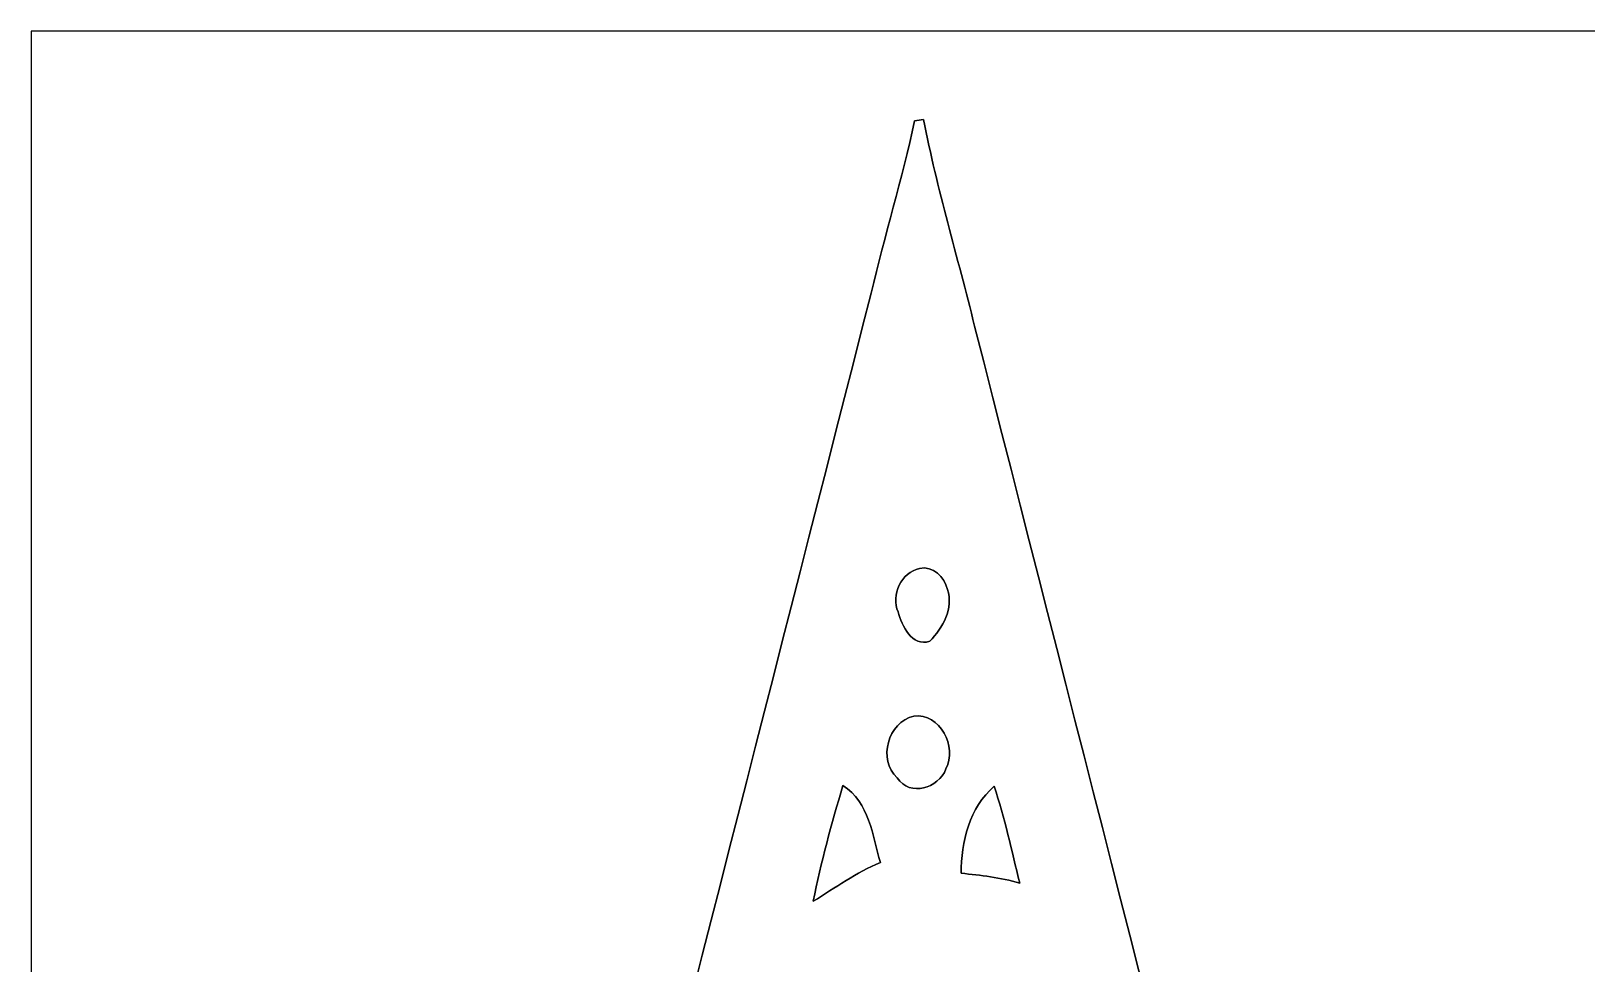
# Model space of a CAD drawing. Header units: centimetres. Extents: x -16.8 to 16.8, y -16.7 to 16.7.
# Drawn here: x -16.77 to 1.84, y 5.51 to 16.67 of the extents above; entities that cross this region are included whole.
import ezdxf

# ---------------------------------------------------------------- set-up
doc = ezdxf.new("R2010")
doc.units = ezdxf.units.CM
doc.header["$MEASUREMENT"] = 0
doc.layers.add('Layer 1', color=7, linetype='Continuous')

msp = doc.modelspace()

# ---------------------------------------------------------------- linework, layer by layer
at = {"layer": 'Layer 1', "color": 7}
for points, knots in [([(-16.77458, 16.66875), (-16.77458, 16.66875), (16.77458, 16.66875), (16.77458, 16.66875), (16.77458, 16.66875), (16.77458, 16.66875), (16.77458, -16.66875), (16.77458, -16.66875), (16.77458, -16.66875), (16.77458, -16.66875), (-16.77458, -16.66875), (-16.77458, -16.66875), (-16.77458, -16.66875), (-16.77458, -16.66875), (-16.77458, 16.66875), (-16.77458, 16.66875), (-16.77458, 16.66875), (-16.77458, 16.66875), (-16.77458, 16.66875), (-16.77458, 16.66875)], [0, 0, 0, 0, 0.16666667, 0.16666667, 0.16666667, 0.16666667, 0.33333333, 0.33333333, 0.33333333, 0.33333333, 0.5, 0.5, 0.5, 0.5, 0.66666667, 0.66666667, 0.66666667, 0.66666667, 1, 1, 1, 1]), ([(-6.20466, 15.59348), (-6.35529, 14.90133), (-6.56167, 14.22294), (-6.725, 13.53397), (-6.725, 13.53397), (-8.99019, 4.6415), (-11.26702, -4.2478), (-13.53044, -13.14062), (-13.53044, -13.14062), (-13.62781, -13.54667), (-13.73964, -13.95024), (-13.81478, -14.36158), (-13.81478, -14.36158), (-11.85016, -14.39122), (-9.88483, -14.37358), (-7.92021, -14.36793), (-7.92021, -14.36793), (-7.86059, -14.37146), (-7.80168, -14.38063), (-7.74241, -14.38945), (-7.74241, -14.38945), (-7.74418, -14.92285), (-7.74806, -15.45696), (-7.73218, -15.99071), (-7.73218, -15.99071), (-6.68126, -16.00306), (-5.63033, -16.00588), (-4.57976, -15.98754), (-4.57976, -15.98754), (-4.56424, -15.44214), (-4.57306, -14.89639), (-4.55718, -14.35135), (-4.55718, -14.35135), (-3.19758, -14.31996), (-1.83691, -14.36123), (-0.47731, -14.32948), (-0.47731, -14.32948), (0.18239, -14.29632), (0.84314, -14.31255), (1.50319, -14.29032), (1.50319, -14.29032), (-0.81915, -5.14526), (-3.16018, 3.99627), (-5.48711, 13.14062), (-5.48711, 13.14062), (-5.68784, 13.96541), (-5.9376, 14.77892), (-6.09706, 15.61289), (-6.09706, 15.61289), (-6.13304, 15.60654), (-6.16903, 15.60019), (-6.20466, 15.59348), (-6.20466, 15.59348), (-6.20466, 15.59348), (-6.20466, 15.59348), (-6.20466, 15.59348)], [0, 0, 0, 0, 0.06666667, 0.06666667, 0.06666667, 0.06666667, 0.13333333, 0.13333333, 0.13333333, 0.13333333, 0.2, 0.2, 0.2, 0.2, 0.26666667, 0.26666667, 0.26666667, 0.26666667, 0.33333333, 0.33333333, 0.33333333, 0.33333333, 0.4, 0.4, 0.4, 0.4, 0.46666667, 0.46666667, 0.46666667, 0.46666667, 0.53333333, 0.53333333, 0.53333333, 0.53333333, 0.6, 0.6, 0.6, 0.6, 0.66666667, 0.66666667, 0.66666667, 0.66666667, 0.73333333, 0.73333333, 0.73333333, 0.73333333, 0.8, 0.8, 0.8, 0.8, 0.86666667, 0.86666667, 0.86666667, 0.86666667, 1, 1, 1, 1]), ([(-6.14468, 10.23867), (-5.98558, 10.27959), (-5.84518, 10.13495), (-5.81272, 9.98996), (-5.81272, 9.98996), (-5.73334, 9.76312), (-5.86987, 9.52853), (-6.02333, 9.36942), (-6.02333, 9.36942), (-6.23993, 9.29816), (-6.35318, 9.5571), (-6.40292, 9.71938), (-6.40292, 9.71938), (-6.48899, 9.92187), (-6.36517, 10.19457), (-6.14468, 10.23867)], [0, 0, 0, 0, 0.2, 0.2, 0.2, 0.2, 0.4, 0.4, 0.4, 0.4, 0.6, 0.6, 0.6, 0.6, 1, 1, 1, 1]), ([(-6.21524, 8.47266), (-5.89703, 8.51288), (-5.69207, 8.10577), (-5.82895, 7.84225), (-5.82895, 7.84225), (-5.91996, 7.6073), (-6.25651, 7.50535), (-6.41209, 7.7343), (-6.41209, 7.7343), (-6.64739, 7.95091), (-6.52498, 8.40281), (-6.21524, 8.47266)], [0, 0, 0, 0, 0.25, 0.25, 0.25, 0.25, 0.5, 0.5, 0.5, 0.5, 1, 1, 1, 1]), ([(-7.06155, 7.64187), (-6.74723, 7.44114), (-6.70842, 7.04779), (-6.61353, 6.72042), (-6.61353, 6.72042), (-6.90316, 6.60435), (-7.15328, 6.41985), (-7.41715, 6.25792), (-7.41715, 6.25792), (-7.32367, 6.72536), (-7.2009, 7.18679), (-7.06155, 7.64187)], [0, 0, 0, 0, 0.25, 0.25, 0.25, 0.25, 0.5, 0.5, 0.5, 0.5, 1, 1, 1, 1]), ([(-5.64868, 6.59342), (-5.64515, 6.97018), (-5.54849, 7.37905), (-5.25216, 7.63517), (-5.25216, 7.63517), (-5.12833, 7.25487), (-5.04084, 6.86364), (-4.94736, 6.47488), (-4.94736, 6.47488), (-5.1749, 6.54473), (-5.41302, 6.56872), (-5.64868, 6.59342)], [0, 0, 0, 0, 0.25, 0.25, 0.25, 0.25, 0.5, 0.5, 0.5, 0.5, 1, 1, 1, 1])]:
    msp.add_open_spline(points, degree=3, knots=knots, dxfattribs=at)
at = {"layer": 'Layer 1', "color": 251}
for points, knots in [([(-6.20466, 15.59348), (-6.16903, 15.60019), (-6.13304, 15.60654), (-6.09706, 15.61289), (-6.09706, 15.61289), (-5.9376, 14.77892), (-5.68784, 13.96541), (-5.48711, 13.14062), (-5.48711, 13.14062), (-3.16018, 3.99627), (-0.81915, -5.14526), (1.50319, -14.29032), (1.50319, -14.29032), (0.84314, -14.31255), (0.18239, -14.29632), (-0.47731, -14.32948), (-0.47731, -14.32948), (-1.83691, -14.36123), (-3.19758, -14.31996), (-4.55718, -14.35135), (-4.55718, -14.35135), (-4.57306, -14.89639), (-4.56424, -15.44214), (-4.57976, -15.98754), (-4.57976, -15.98754), (-5.63033, -16.00588), (-6.68126, -16.00306), (-7.73218, -15.99071), (-7.73218, -15.99071), (-7.74806, -15.45696), (-7.74418, -14.92285), (-7.74241, -14.38945), (-7.74241, -14.38945), (-7.80168, -14.38063), (-7.86059, -14.37146), (-7.92021, -14.36793), (-7.92021, -14.36793), (-9.88483, -14.37358), (-11.85016, -14.39122), (-13.81478, -14.36158), (-13.81478, -14.36158), (-13.73964, -13.95024), (-13.62781, -13.54667), (-13.53044, -13.14062), (-13.53044, -13.14062), (-11.26702, -4.2478), (-8.99019, 4.6415), (-6.725, 13.53397), (-6.725, 13.53397), (-6.56167, 14.22294), (-6.35529, 14.90133), (-6.20466, 15.59348), (-6.20466, 15.59348), (-6.20466, 15.59348), (-6.20466, 15.59348), (-6.20466, 15.59348)], [0, 0, 0, 0, 0.06666667, 0.06666667, 0.06666667, 0.06666667, 0.13333333, 0.13333333, 0.13333333, 0.13333333, 0.2, 0.2, 0.2, 0.2, 0.26666667, 0.26666667, 0.26666667, 0.26666667, 0.33333333, 0.33333333, 0.33333333, 0.33333333, 0.4, 0.4, 0.4, 0.4, 0.46666667, 0.46666667, 0.46666667, 0.46666667, 0.53333333, 0.53333333, 0.53333333, 0.53333333, 0.6, 0.6, 0.6, 0.6, 0.66666667, 0.66666667, 0.66666667, 0.66666667, 0.73333333, 0.73333333, 0.73333333, 0.73333333, 0.8, 0.8, 0.8, 0.8, 0.86666667, 0.86666667, 0.86666667, 0.86666667, 1, 1, 1, 1]), ([(-6.14468, 10.23867), (-6.36517, 10.19457), (-6.48899, 9.92187), (-6.40292, 9.71938), (-6.40292, 9.71938), (-6.35318, 9.5571), (-6.23993, 9.29816), (-6.02333, 9.36942), (-6.02333, 9.36942), (-5.86987, 9.52853), (-5.73334, 9.76312), (-5.81272, 9.98996), (-5.81272, 9.98996), (-5.84518, 10.13495), (-5.98558, 10.27959), (-6.14468, 10.23867), (-6.14468, 10.23867), (-6.14468, 10.23867), (-6.14468, 10.23867), (-6.14468, 10.23867)], [0, 0, 0, 0, 0.16666667, 0.16666667, 0.16666667, 0.16666667, 0.33333333, 0.33333333, 0.33333333, 0.33333333, 0.5, 0.5, 0.5, 0.5, 0.66666667, 0.66666667, 0.66666667, 0.66666667, 1, 1, 1, 1]), ([(-6.21524, 8.47266), (-6.52498, 8.40281), (-6.64739, 7.95091), (-6.41209, 7.7343), (-6.41209, 7.7343), (-6.25651, 7.50535), (-5.91996, 7.6073), (-5.82895, 7.84225), (-5.82895, 7.84225), (-5.69207, 8.10577), (-5.89703, 8.51288), (-6.21524, 8.47266), (-6.21524, 8.47266), (-6.21524, 8.47266), (-6.21524, 8.47266), (-6.21524, 8.47266)], [0, 0, 0, 0, 0.2, 0.2, 0.2, 0.2, 0.4, 0.4, 0.4, 0.4, 0.6, 0.6, 0.6, 0.6, 1, 1, 1, 1]), ([(-7.06155, 7.64187), (-7.2009, 7.18679), (-7.32367, 6.72536), (-7.41715, 6.25792), (-7.41715, 6.25792), (-7.15328, 6.41985), (-6.90316, 6.60435), (-6.61353, 6.72042), (-6.61353, 6.72042), (-6.70842, 7.04779), (-6.74723, 7.44114), (-7.06155, 7.64187), (-7.06155, 7.64187), (-7.06155, 7.64187), (-7.06155, 7.64187), (-7.06155, 7.64187)], [0, 0, 0, 0, 0.2, 0.2, 0.2, 0.2, 0.4, 0.4, 0.4, 0.4, 0.6, 0.6, 0.6, 0.6, 1, 1, 1, 1]), ([(-5.64868, 6.59342), (-5.41302, 6.56872), (-5.1749, 6.54473), (-4.94736, 6.47488), (-4.94736, 6.47488), (-5.04084, 6.86364), (-5.12833, 7.25487), (-5.25216, 7.63517), (-5.25216, 7.63517), (-5.54849, 7.37905), (-5.64515, 6.97018), (-5.64868, 6.59342), (-5.64868, 6.59342), (-5.64868, 6.59342), (-5.64868, 6.59342), (-5.64868, 6.59342)], [0, 0, 0, 0, 0.2, 0.2, 0.2, 0.2, 0.4, 0.4, 0.4, 0.4, 0.6, 0.6, 0.6, 0.6, 1, 1, 1, 1])]:
    msp.add_open_spline(points, degree=3, knots=knots, dxfattribs=at)

doc.saveas('drawing.dxf')
